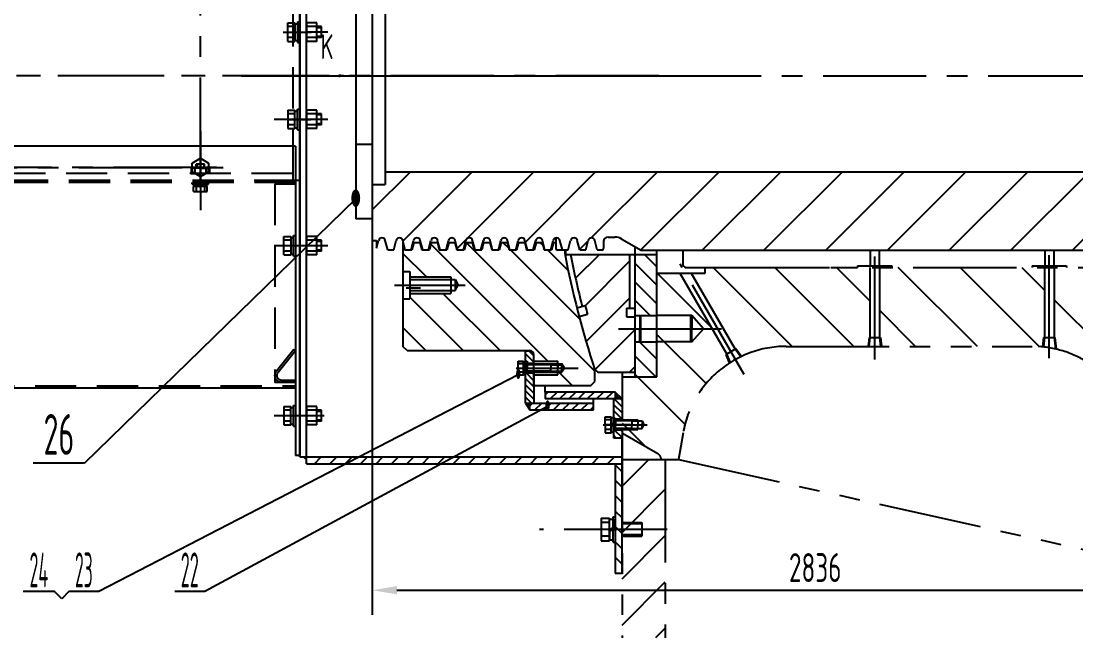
# Model space of a CAD drawing. Header units: millimetres. Extents: x 157 to 5197, y -35 to 3664.
# Drawn here: x 1476 to 3011, y 1627 to 2526 of the extents above; entities that cross this region are included whole.
import ezdxf
from ezdxf.enums import TextEntityAlignment as Align

# ---------------------------------------------------------------- set-up
doc = ezdxf.new("R2010")
doc.units = ezdxf.units.MM
doc.header["$LTSCALE"] = 120
for name, pattern in [('F', [0.75, 0.5, -0.25]), ('G', [2, 1.25, -0.25, 0.25, -0.25]), ('K', [2.5, 1.25, -0.25, 0.25, -0.25, 0.25, -0.25])]:
    doc.linetypes.add(name, pattern=pattern)
for name, color, linetype in [('01', 7, 'Continuous'), ('02', 1, 'Continuous'), ('04', 2, 'F'), ('05', 4, 'G'), ('07', 6, 'K'), ('08', 1, 'Continuous'), ('11', 3, 'Continuous')]:
    doc.layers.add(name, color=color, linetype=linetype)
doc.styles.get("Standard").update_dxf_attribs({"font": 'isocp', "width": 0.707, "bigfont": 'intecad.shx'})
doc.dimstyles.new('INTE', dxfattribs={"dimscale": 12, "dimtxt": 3.5, "dimasz": 3, "dimexe": 3, "dimexo": 0, "dimgap": 1, "dimtad": 1, "dimdec": 3, "dimdsep": 46, "dimtxsty": 'Standard', "dimcen": 0, "dimclrd": 1, "dimclre": 1, "dimclrt": 3, "dimadec": 0, "dimazin": 0, "dimtfac": 1, "dimtdec": 3, "dimtmove": 0, "dimatfit": 0, "dimfxl": 0, "dimarcsym": 0})

# ---------------------------------------------------------------- blocks, each defined once
blk = doc.blocks.new('*D8')
at = {"layer": '08', "color": 1, "lineweight": -2}
for p, q in [((1986.7, 2206.7), (1986.7, 1661.7)), ((4822.7, 2197.8), (4822.7, 1661.7)), ((2022.7, 1697.7), (4786.7, 1697.7))]:
    blk.add_line(p, q, dxfattribs=at)
at = {"layer": '08', "color": 1}
for points in [[(2022.7, 1703.7), (2022.7, 1691.7), (1986.7, 1697.7)], [(4786.7, 1703.7), (4786.7, 1691.7), (4822.7, 1697.7)]]:
    blk.add_solid(points, dxfattribs=at)
at = {"layer": 'Defpoints', "color": 0}
for p in [(1986.7, 2206.7), (4822.7, 2197.8), (4822.7, 1697.7)]:
    blk.add_point(p, dxfattribs=at)
at = {"layer": '08', "color": 3, "insert": (2631.3, 1730.7), "char_height": 42, "attachment_point": 5}
blk.add_mtext('2836', dxfattribs=at)
blk = doc.blocks.new('*U3', base_point=(-842.8, 1004.6))
at = {"layer": '01', "color": 7, "linetype": 'Continuous', "ltscale": 2}
for p, q in [((-842.8, 1004.6), (-836.4, 1004.6)), ((-836.4, 993.4), (-833.5, 1004.9)), ((-820.2, 991.1), (-823.8, 1004.9)), ((-811.6, 991.1), (-808.1, 1004.9)), ((-794.8, 991.1), (-798.4, 1004.9)), ((-786.2, 991.1), (-782.7, 1004.9)), ((-769.4, 991.1), (-773, 1004.9)), ((-760.8, 991.1), (-757.3, 1004.9)), ((-744, 991.1), (-747.6, 1004.9)), ((-735.4, 991.1), (-731.9, 1004.9)), ((-718.6, 991.1), (-722.2, 1004.9)), ((-710, 991.1), (-706.5, 1004.9)), ((-693.2, 991.1), (-696.8, 1004.9)), ((-684.6, 991.1), (-681.1, 1004.9)), ((-667.8, 991.1), (-671.4, 1004.9)), ((-659.2, 991.1), (-655.7, 1004.9)), ((-642.4, 991.1), (-646, 1004.9)), ((-633.8, 991.1), (-630.3, 1004.9)), ((-617, 991.1), (-620.6, 1004.9)), ((-608.4, 991.1), (-604.9, 1004.9)), ((-591.6, 991.1), (-595.2, 1004.9)), ((-583, 991.1), (-579.5, 1004.9)), ((-566.2, 991.1), (-569.8, 1004.9)), ((-557.6, 991.1), (-554.1, 1004.9)), ((-540.8, 991.1), (-544.4, 1004.9)), ((-532.2, 991.1), (-528.7, 1004.9)), ((-515.4, 991.1), (-519, 1004.9)), ((-499.7, 1009.6), (-489.6, 1009.6)), ((-479.6, 1006.9), (-451.3, 990.6)), ((-820.2, 991.1), (-811.6, 991.1)), ((-794.8, 991.1), (-786.2, 991.1)), ((-769.4, 991.1), (-760.8, 991.1)), ((-744, 991.1), (-735.4, 991.1)), ((-718.6, 991.1), (-710, 991.1)), ((-693.2, 991.1), (-684.6, 991.1)), ((-667.8, 991.1), (-659.2, 991.1)), ((-642.4, 991.1), (-633.8, 991.1)), ((-617, 991.1), (-608.4, 991.1)), ((-591.6, 991.1), (-583, 991.1)), ((-566.2, 991.1), (-557.6, 991.1)), ((-540.8, 991.1), (-532.2, 991.1)), ((-515.4, 991.1), (-506.8, 991.1)), ((-506.8, 991.1), (-506.2, 993.4))]:
    blk.add_line(p, q, dxfattribs=at)
at = {"layer": '01', "color": 7, "linetype": 'Continuous'}
for p, q in [((-836.4, 1004.6), (-836.4, 993.4)), ((-506.2, 1003.1), (-506.2, 993.4))]:
    blk.add_line(p, q, dxfattribs=at)
at = {"layer": '01', "color": 7, "linetype": 'Continuous', "ltscale": 2}
for centre, radius, start, end in [((-828.6, 1003.6), 5, 14.5, 165.5), ((-803.2, 1003.6), 5, 14.5, 165.5), ((-777.8, 1003.6), 5, 14.5, 165.5), ((-752.4, 1003.6), 5, 14.5, 165.5), ((-727, 1003.6), 5, 14.5, 165.5), ((-701.6, 1003.6), 5, 14.5, 165.5), ((-676.2, 1003.6), 5, 14.5, 165.5), ((-650.8, 1003.6), 5, 14.5, 165.5), ((-625.4, 1003.6), 5, 14.5, 165.5), ((-600, 1003.6), 5, 14.5, 165.5), ((-574.6, 1003.6), 5, 14.5, 165.5), ((-549.2, 1003.6), 5, 14.5, 165.5), ((-523.8, 1003.6), 5, 14.5, 165.5), ((-499.7, 1003.1), 6.5, 90, 180), ((-489.6, 989.6), 20, 60, 90)]:
    blk.add_arc(centre, radius, start, end, dxfattribs=at)
blk = doc.blocks.new('*U6', base_point=(2632.3, 3477.1))
at = {"layer": '11', "color": 3, "linetype": 'Continuous'}
for p, q in [((2409.9, 3474.7), (2412.1, 3466.1)), ((2425.8, 3477.1), (2423, 3466.1)), ((2425.8, 3477.1), (2434.7, 3477.1)), ((2434.7, 3477.1), (2437.5, 3466.1)), ((2451.2, 3477.1), (2448.4, 3466.1)), ((2451.2, 3477.1), (2460.1, 3477.1)), ((2460.1, 3477.1), (2462.9, 3466.1)), ((2476.6, 3477.1), (2473.8, 3466.1)), ((2476.6, 3477.1), (2485.5, 3477.1)), ((2485.5, 3477.1), (2488.3, 3466.1)), ((2502, 3477.1), (2499.2, 3466.1)), ((2502, 3477.1), (2510.9, 3477.1)), ((2510.9, 3477.1), (2513.7, 3466.1)), ((2527.4, 3477.1), (2524.6, 3466.1)), ((2527.4, 3477.1), (2536.3, 3477.1)), ((2536.3, 3477.1), (2539.1, 3466.1)), ((2552.8, 3477.1), (2550, 3466.1)), ((2552.8, 3477.1), (2561.7, 3477.1)), ((2561.7, 3477.1), (2564.5, 3466.1)), ((2578.2, 3477.1), (2575.4, 3466.1)), ((2578.2, 3477.1), (2587.1, 3477.1)), ((2587.1, 3477.1), (2589.9, 3466.1)), ((2603.6, 3477.1), (2600.8, 3466.1)), ((2603.6, 3477.1), (2612.5, 3477.1)), ((2612.5, 3477.1), (2615.3, 3466.1)), ((2629, 3477.1), (2626.2, 3466.1)), ((2629, 3477.1), (2632.3, 3477.1)), ((2412.1, 3466.1), (2423, 3466.1)), ((2412.1, 3466.1), (2420.9, 3466.1)), ((2437.5, 3466.1), (2448.4, 3466.1)), ((2462.9, 3466.1), (2473.8, 3466.1)), ((2488.3, 3466.1), (2499.2, 3466.1)), ((2513.7, 3466.1), (2524.6, 3466.1)), ((2539.1, 3466.1), (2550, 3466.1)), ((2564.5, 3466.1), (2575.4, 3466.1)), ((2589.9, 3466.1), (2600.8, 3466.1)), ((2615.3, 3466.1), (2626.2, 3466.1))]:
    blk.add_line(p, q, dxfattribs=at)
blk = doc.blocks.new('*U250')
at = {"layer": '01'}
for p, q in [((-10.7, 3.6), (-10.7, 0)), ((0, 3.6), (-10.7, 3.6)), ((-10.7, 0), (0, 0)), ((0, 0), (-2.1, 3.6)), ((0, 3.6), (2.1, 0)), ((0, 3.6), (10.7, 3.6)), ((10.7, 0), (0, 0)), ((10.7, 3.6), (10.7, 0))]:
    blk.add_line(p, q, dxfattribs=at)
at = {"layer": '05'}
blk.add_line((0, 5.7), (0, -2.1), dxfattribs=at)
blk = doc.blocks.new('*U251')
at = {"layer": '01'}
for p, q in [((-9.2, 3.1), (-9.2, 0)), ((0, 3.1), (-9.2, 3.1)), ((-9.2, 0), (0, 0)), ((0, 0), (-1.8, 3.1)), ((0, 3.1), (1.8, 0)), ((0, 3.1), (9.2, 3.1)), ((9.2, 0), (0, 0)), ((9.2, 3.1), (9.2, 0))]:
    blk.add_line(p, q, dxfattribs=at)
at = {"layer": '05'}
blk.add_line((0, 5.2), (0, -2.1), dxfattribs=at)
blk = doc.blocks.new('ertert')
at = {"layer": '01'}
for p, q in [((21107.7, 5611.3), (21412.7, 5611.3)), ((21107.7, 5601.3), (21107.7, 5611.3)), ((21412.7, 5611.3), (21412.7, 5601.3)), ((21107.7, 5601.3), (21412.7, 5601.3)), ((21107.7, 4586.3), (21107.7, 4592.3)), ((21412.7, 4592.3), (21412.7, 4586.3)), ((21412.7, 4586.3), (21107.7, 4586.3))]:
    blk.add_line(p, q, dxfattribs=at)
at = {"layer": '01', "color": 7, "linetype": 'Continuous'}
for p, q in [((21120.2, 5478.8), (21113.3, 5466.8)), ((21113.3, 5466.8), (21120.2, 5454.8)), ((21126.7, 5478.8), (21120.2, 5478.8)), ((21126.7, 5478.8), (21133.1, 5478.8)), ((21133.1, 5478.8), (21140, 5466.8)), ((21140, 5466.8), (21133.1, 5454.8)), ((21387.2, 5478.8), (21380.3, 5466.8)), ((21380.3, 5466.8), (21387.2, 5454.8)), ((21393.7, 5478.8), (21387.2, 5478.8)), ((21393.7, 5478.8), (21400.1, 5478.8)), ((21400.1, 5478.8), (21407, 5466.8)), ((21407, 5466.8), (21400.1, 5454.8)), ((21120.2, 5454.8), (21126.7, 5454.8)), ((21133.1, 5454.8), (21126.7, 5454.8)), ((21387.2, 5454.8), (21393.7, 5454.8)), ((21400.1, 5454.8), (21393.7, 5454.8)), ((21120.2, 5110.8), (21113.3, 5098.8)), ((21113.3, 5098.8), (21120.2, 5086.8)), ((21126.7, 5110.8), (21120.2, 5110.8)), ((21126.7, 5110.8), (21133.1, 5110.8)), ((21133.1, 5110.8), (21140, 5098.8)), ((21140, 5098.8), (21133.1, 5086.8)), ((21387.2, 5110.8), (21380.3, 5098.8)), ((21380.3, 5098.8), (21387.2, 5086.8)), ((21393.7, 5110.8), (21387.2, 5110.8)), ((21393.7, 5110.8), (21400.1, 5110.8)), ((21400.1, 5110.8), (21407, 5098.8)), ((21407, 5098.8), (21400.1, 5086.8)), ((21120.2, 5086.8), (21126.7, 5086.8)), ((21133.1, 5086.8), (21126.7, 5086.8)), ((21387.2, 5086.8), (21393.7, 5086.8)), ((21400.1, 5086.8), (21393.7, 5086.8)), ((21120.2, 4742.8), (21113.3, 4730.8)), ((21126.7, 4742.8), (21120.2, 4742.8)), ((21126.7, 4742.8), (21133.1, 4742.8)), ((21133.1, 4742.8), (21140, 4730.8)), ((21387.2, 4742.8), (21380.3, 4730.8)), ((21393.7, 4742.8), (21387.2, 4742.8)), ((21393.7, 4742.8), (21400.1, 4742.8)), ((21400.1, 4742.8), (21407, 4730.8)), ((21113.3, 4730.8), (21120.2, 4718.8)), ((21140, 4730.8), (21133.1, 4718.8)), ((21380.3, 4730.8), (21387.2, 4718.8)), ((21407, 4730.8), (21400.1, 4718.8)), ((21120.2, 4718.8), (21126.7, 4718.8)), ((21133.1, 4718.8), (21126.7, 4718.8)), ((21387.2, 4718.8), (21393.7, 4718.8)), ((21400.1, 4718.8), (21393.7, 4718.8))]:
    blk.add_line(p, q, dxfattribs=at)
at = {"layer": '04', "color": 2, "linetype": 'F'}
for p, q in [((21107.7, 4592.3), (21107.7, 5601.3)), ((21117.7, 4596.3), (21117.7, 5601.3)), ((21154.2, 5551.3), (21154.2, 5601.3)), ((21160.2, 5551.3), (21160.2, 5601.3)), ((21257.2, 5551.3), (21257.2, 5601.3)), ((21263.2, 5551.3), (21263.2, 5601.3)), ((21360.2, 5551.3), (21360.2, 5601.3)), ((21366.2, 5551.3), (21366.2, 5601.3)), ((21402.7, 5601.3), (21402.7, 4596.3)), ((21412.7, 5601.3), (21412.7, 4592.3)), ((21154.2, 5551.3), (21160.2, 5551.3)), ((21263.2, 5551.3), (21257.2, 5551.3)), ((21366.2, 5551.3), (21360.2, 5551.3)), ((21125.7, 5480.1), (21117.7, 5480.1)), ((21117.7, 5480.1), (21117.7, 5466.8)), ((21125.7, 5466.8), (21125.7, 5480.1)), ((21394.7, 5466.8), (21394.7, 5480.1)), ((21394.7, 5480.1), (21402.7, 5480.1)), ((21402.7, 5480.1), (21402.7, 5466.8)), ((21122.2, 5466.8), (21112.1, 5466.8)), ((21125.7, 5474.8), (21117.7, 5474.8)), ((21117.7, 5453.4), (21117.7, 5466.8)), ((21125.7, 5466.8), (21125.7, 5453.4)), ((21393.6, 5466.8), (21403.7, 5466.8)), ((21394.7, 5474.8), (21402.7, 5474.8)), ((21394.7, 5466.8), (21394.7, 5453.4)), ((21402.7, 5453.4), (21402.7, 5466.8)), ((21125.7, 5458.8), (21117.7, 5458.8)), ((21125.7, 5453.4), (21117.7, 5453.4)), ((21394.7, 5458.8), (21402.7, 5458.8)), ((21394.7, 5453.4), (21402.7, 5453.4)), ((21125.7, 5112.1), (21117.7, 5112.1)), ((21117.7, 5112.1), (21117.7, 5098.8)), ((21125.7, 5098.8), (21125.7, 5112.1)), ((21394.7, 5098.8), (21394.7, 5112.1)), ((21394.7, 5112.1), (21402.7, 5112.1)), ((21402.7, 5112.1), (21402.7, 5098.8)), ((21122.2, 5098.8), (21112.1, 5098.8)), ((21125.7, 5106.8), (21117.7, 5106.8)), ((21117.7, 5085.4), (21117.7, 5098.8)), ((21125.7, 5098.8), (21125.7, 5085.4)), ((21393.6, 5098.8), (21403.7, 5098.8)), ((21394.7, 5106.8), (21402.7, 5106.8)), ((21394.7, 5098.8), (21394.7, 5085.4)), ((21402.7, 5085.4), (21402.7, 5098.8)), ((21125.7, 5090.8), (21117.7, 5090.8)), ((21125.7, 5085.4), (21117.7, 5085.4)), ((21394.7, 5090.8), (21402.7, 5090.8)), ((21394.7, 5085.4), (21402.7, 5085.4)), ((21125.7, 4744.1), (21117.7, 4744.1)), ((21117.7, 4744.1), (21117.7, 4730.8)), ((21125.7, 4730.8), (21125.7, 4744.1)), ((21394.7, 4730.8), (21394.7, 4744.1)), ((21394.7, 4744.1), (21402.7, 4744.1)), ((21402.7, 4744.1), (21402.7, 4730.8)), ((21126.7, 4730.8), (21116.6, 4730.8)), ((21125.7, 4738.8), (21117.7, 4738.8)), ((21117.7, 4717.4), (21117.7, 4730.8)), ((21125.7, 4730.8), (21125.7, 4717.4)), ((21393.6, 4730.8), (21403.7, 4730.8)), ((21394.7, 4738.8), (21402.7, 4738.8)), ((21394.7, 4730.8), (21394.7, 4717.4)), ((21402.7, 4717.4), (21402.7, 4730.8)), ((21125.7, 4722.8), (21117.7, 4722.8)), ((21125.7, 4717.4), (21117.7, 4717.4)), ((21394.7, 4722.8), (21402.7, 4722.8)), ((21394.7, 4717.4), (21402.7, 4717.4)), ((21157.7, 4596.3), (21107.7, 4596.3)), ((21362.7, 4596.3), (21157.7, 4596.3)), ((21412.7, 4596.3), (21362.7, 4596.3))]:
    blk.add_line(p, q, dxfattribs=at)
at = {"layer": '05'}
for p, q in [((21260.2, 4548.4), (21260.2, 5639)), ((21126.7, 5479.3), (21126.7, 5454)), ((21393.7, 5479.3), (21393.7, 5454)), ((21112.8, 5466.8), (21140.6, 5466.8)), ((21379.7, 5466.8), (21407.5, 5466.8)), ((21126.7, 5111.3), (21126.7, 5086)), ((21393.7, 5111.3), (21393.7, 5086)), ((21112.7, 5098.8), (21140.5, 5098.8)), ((21379.7, 5098.8), (21407.5, 5098.8)), ((21126.7, 4743.3), (21126.7, 4718)), ((21393.7, 4743.3), (21393.7, 4718)), ((21112.7, 4730.8), (21140.5, 4730.8)), ((21379.7, 4730.8), (21407.5, 4730.8)), ((21196.7, 4604.7), (21196.7, 4569.9)), ((21323.7, 4610.1), (21323.7, 4569.6))]:
    blk.add_line(p, q, dxfattribs=at)
at = {"layer": '05', "color": 142, "linetype": 'G'}
for p, q in [((21126.7, 4707.3), (21126.7, 5498.6)), ((21393.7, 5498.6), (21393.7, 4707.3)), ((21107.7, 5466.8), (21412.7, 5466.8)), ((21107.7, 5098.8), (21412.7, 5098.8)), ((21107.7, 4730.8), (21412.7, 4730.8))]:
    blk.add_line(p, q, dxfattribs=at)
blk = doc.blocks.new('*U265')
at = {"layer": '01'}
for p, q in [((-15.1, 5), (-15.1, 0)), ((0, 5), (-15.1, 5)), ((-15.1, 0), (0, 0)), ((0, 0), (-2.9, 5)), ((0, 5), (2.9, 0)), ((0, 5), (15.1, 5)), ((15.1, 0), (0, 0)), ((15.1, 5), (15.1, 0))]:
    blk.add_line(p, q, dxfattribs=at)
at = {"layer": '05'}
blk.add_line((0, 7.1), (0, -2.1), dxfattribs=at)
blk = doc.blocks.new('were')
at = {"layer": '01'}
for p, q in [((13360.6, 3705.4), (13761.1, 3705.4)), ((13360.6, 3699.4), (13360.6, 3705.4)), ((13360.6, 3699.4), (13761.1, 3699.4)), ((13761.1, 3699.4), (13761.1, 3705.4))]:
    blk.add_line(p, q, dxfattribs=at)
at = {"layer": '04', "color": 2, "linetype": 'F'}
for p, q in [((13365.6, 3735.4), (13654.6, 3735.4)), ((13365.6, 3735.4), (13365.6, 3705.4)), ((13606.5, 3707.8), (13638.4, 3733.2)), ((13608.4, 3705.4), (13640.2, 3730.9)), ((13654.6, 3705.4), (13654.6, 3735.4)), ((13651.6, 3705.4), (13651.6, 3725.4)), ((13651.6, 3705.4), (13651.6, 3725.4))]:
    blk.add_line(p, q, dxfattribs=at)
at = {"layer": '04'}
blk.add_line((13608.4, 3705.4), (13606.5, 3707.8), dxfattribs=at)
at = {"layer": '04', "color": 2, "linetype": 'F'}
for radius in [10, 7]:
    blk.add_arc((13644.6, 3725.4), radius, 0, 128.6598, dxfattribs=at)
blk = doc.blocks.new('kmn')
at = {"layer": '01'}
blk.add_hatch(color=256, dxfattribs=at).paths.add_polyline_path([(-5859.3239, 5775.65), (-5865.3239, 5769.65), (-5859.3239, 5769.65)])
at = {"layer": '02', "linetype": 'Continuous'}
h = blk.add_hatch(dxfattribs=at)
h.set_pattern_fill('LINE', color=1, scale=5, angle=-45, style=0)
h.set_pattern_definition([(315, (-7553.948, 2840.967), (11.22532, 11.22532), [])])
h.paths.add_polyline_path([(-4739.3239, 5769.65), (-4749.3239, 5769.65), (-4749.3239, 5310.65), (-4739.3239, 5310.65), (-4739.3239, 5499.65)])
h.paths.add_polyline_path([(-5859.3239, 5769.65), (-5869.3239, 5769.65), (-5869.3239, 5310.65), (-5859.3239, 5310.65)])
h = blk.add_hatch(dxfattribs=at)
h.set_pattern_fill('LINE', color=1, scale=5, angle=45, style=0)
h.set_pattern_definition([(45, (-7553.948, 2840.967), (-11.22532, 11.22532), [])])
h.paths.add_polyline_path([(-5964.7239, 5320.65), (-5964.7239, 5310.65), (-5869.3239, 5310.65), (-5869.3239, 5320.65), (-5907.3239, 5320.65)])
h.paths.add_polyline_path([(-6028.3239, 5320.65), (-6028.3239, 5310.65), (-5964.7239, 5310.65), (-5964.7239, 5320.65)])
at = {"layer": '01'}
for p, q in [((-5758.8239, 6791.65), (-5758.8239, 5785.65)), ((-5406.8239, 5785.65), (-5406.8239, 6791.65)), ((-5785.9489, 5802.75), (-5812.6989, 5802.75)), ((-5812.6989, 5802.75), (-5812.6989, 5792.75)), ((-5807.3239, 5792.75), (-5807.3239, 5802.75)), ((-5791.3239, 5792.75), (-5791.3239, 5802.75)), ((-5785.9489, 5802.75), (-5785.9489, 5792.75)), ((-5565.1989, 5802.75), (-5538.4489, 5802.75)), ((-5565.1989, 5802.75), (-5565.1989, 5792.75)), ((-5559.8239, 5792.75), (-5559.8239, 5802.75)), ((-5543.8239, 5792.75), (-5543.8239, 5802.75)), ((-5538.4489, 5802.75), (-5538.4489, 5792.75)), ((-5814.3239, 5788.65), (-5784.3239, 5788.65)), ((-5814.3239, 5788.65), (-5814.3239, 5785.65)), ((-5812.6989, 5792.75), (-5785.9489, 5792.75)), ((-5811.5239, 5792.75), (-5811.5239, 5788.65)), ((-5787.1239, 5792.75), (-5787.1239, 5788.65)), ((-5784.3239, 5788.65), (-5784.3239, 5785.65)), ((-5566.8239, 5788.65), (-5536.8239, 5788.65)), ((-5566.8239, 5788.65), (-5566.8239, 5785.65)), ((-5538.4489, 5792.75), (-5565.1989, 5792.75)), ((-5564.0239, 5792.75), (-5564.0239, 5788.65)), ((-5539.6239, 5792.75), (-5539.6239, 5788.65)), ((-5536.8239, 5788.65), (-5536.8239, 5785.65)), ((-5354.4489, 5796.75), (-5381.1989, 5796.75)), ((-5381.1989, 5796.75), (-5381.1989, 5786.75)), ((-5381.1989, 5786.75), (-5354.4489, 5786.75)), ((-5380.0239, 5786.75), (-5380.0239, 5782.65)), ((-5375.8239, 5786.75), (-5375.8239, 5796.75)), ((-5359.8239, 5786.75), (-5359.8239, 5796.75)), ((-5355.6239, 5786.75), (-5355.6239, 5782.65)), ((-5354.4489, 5796.75), (-5354.4489, 5786.75)), ((-5254.1989, 5796.75), (-5254.1989, 5786.75)), ((-5254.1989, 5796.75), (-5227.4489, 5796.75)), ((-5227.4489, 5786.75), (-5254.1989, 5786.75)), ((-5253.0239, 5786.75), (-5253.0239, 5782.65)), ((-5248.8239, 5786.75), (-5248.8239, 5796.75)), ((-5232.8239, 5786.75), (-5232.8239, 5796.75)), ((-5228.6239, 5786.75), (-5228.6239, 5782.65)), ((-5227.4489, 5796.75), (-5227.4489, 5786.75)), ((-5859.3239, 5779.65), (-5859.3239, 5769.65)), ((-5784.3239, 5785.65), (-5814.3239, 5785.65)), ((-5406.8239, 5785.65), (-5758.8239, 5785.65)), ((-5382.8239, 5782.65), (-5352.8239, 5782.65)), ((-5382.8239, 5782.65), (-5382.8239, 5779.65)), ((-5352.8239, 5782.65), (-5352.8239, 5779.65)), ((-5255.8239, 5782.65), (-5255.8239, 5779.65)), ((-5225.8239, 5782.65), (-5255.8239, 5782.65)), ((-5225.8239, 5782.65), (-5225.8239, 5779.65)), ((-5948.2489, 5341.15), (-5981.1989, 5341.15)), ((-5981.1989, 5341.15), (-5981.1989, 5328.65)), ((-5974.7239, 5328.65), (-5974.7239, 5341.15)), ((-5954.7239, 5328.65), (-5954.7239, 5341.15)), ((-5948.2489, 5341.15), (-5948.2489, 5328.65)), ((-5981.1989, 5328.65), (-5948.2489, 5328.65)), ((-5983.2239, 5323.65), (-5946.2239, 5323.65)), ((-5983.2239, 5323.65), (-5983.2239, 5320.65)), ((-5974.7239, 5310.65), (-5974.7239, 5281.65)), ((-5954.7239, 5310.65), (-5954.7239, 5281.65)), ((-5946.2239, 5323.65), (-5946.2239, 5320.65)), ((-5954.7239, 5281.65), (-5974.7239, 5281.65))]:
    blk.add_line(p, q, dxfattribs=at)
at = {"layer": '01', "color": 7, "linetype": 'Continuous'}
for p, q in [((-5859.3239, 5779.65), (-4749.3239, 5779.65)), ((-5869.3239, 5769.65), (-4739.3239, 5769.65)), ((-5869.3239, 5769.65), (-5869.3239, 5310.65)), ((-5859.3239, 5769.65), (-5859.3239, 5310.65)), ((-5785.9489, 5769.65), (-5812.6989, 5769.65)), ((-5812.6989, 5754.85), (-5812.6989, 5769.65)), ((-5807.3239, 5747.75), (-5807.3239, 5769.65)), ((-5799.3239, 5753.7983), (-5799.3239, 5770.7017)), ((-5791.3239, 5747.75), (-5791.3239, 5769.65)), ((-5785.9489, 5754.85), (-5785.9489, 5769.65)), ((-5538.4489, 5769.65), (-5565.1989, 5769.65)), ((-5565.1989, 5754.85), (-5565.1989, 5769.65)), ((-5559.8239, 5747.75), (-5559.8239, 5769.65)), ((-5551.8239, 5753.7983), (-5551.8239, 5770.7017)), ((-5543.8239, 5747.75), (-5543.8239, 5769.65)), ((-5538.4489, 5754.85), (-5538.4489, 5769.65)), ((-5354.4489, 5769.65), (-5381.1989, 5769.65)), ((-5381.1989, 5754.85), (-5381.1989, 5769.65)), ((-5375.8239, 5747.75), (-5375.8239, 5769.65)), ((-5367.8239, 5753.7983), (-5367.8239, 5770.7017)), ((-5359.8239, 5747.75), (-5359.8239, 5769.65)), ((-5354.4489, 5754.85), (-5354.4489, 5769.65)), ((-5227.4489, 5769.65), (-5254.1989, 5769.65)), ((-5254.1989, 5754.85), (-5254.1989, 5769.65)), ((-5248.8239, 5747.75), (-5248.8239, 5769.65)), ((-5240.8239, 5738.4708), (-5240.8239, 5770.7017)), ((-5232.8239, 5747.75), (-5232.8239, 5769.65)), ((-5227.4489, 5754.85), (-5227.4489, 5769.65)), ((-5812.6989, 5754.85), (-5785.9489, 5754.85)), ((-5807.3239, 5747.75), (-5791.3239, 5747.75)), ((-5565.1989, 5754.85), (-5538.4489, 5754.85)), ((-5559.8239, 5747.75), (-5543.8239, 5747.75)), ((-5381.1989, 5754.85), (-5354.4489, 5754.85)), ((-5375.8239, 5747.75), (-5359.8239, 5747.75)), ((-5254.1989, 5754.85), (-5227.4489, 5754.85)), ((-5248.8239, 5747.75), (-5232.8239, 5747.75)), ((-6028.3239, 5320.65), (-6028.3239, 5310.65)), ((-5869.3239, 5320.65), (-6028.3239, 5320.65)), ((-6028.3239, 5310.65), (-5859.3239, 5310.65)), ((-5869.3239, 5320.65), (-5907.3239, 5320.65))]:
    blk.add_line(p, q, dxfattribs=at)
at = {"layer": '02', "color": 1, "linetype": 'Continuous'}
for p, q in [((-5805.7239, 5747.75), (-5805.7239, 5754.85)), ((-5792.9239, 5747.75), (-5792.9239, 5754.85)), ((-5558.2239, 5747.75), (-5558.2239, 5754.85)), ((-5545.4239, 5747.75), (-5545.4239, 5754.85)), ((-5374.2239, 5747.75), (-5374.2239, 5754.85)), ((-5361.4239, 5747.75), (-5361.4239, 5754.85)), ((-5247.2239, 5747.75), (-5247.2239, 5754.85)), ((-5234.4239, 5747.75), (-5234.4239, 5754.85))]:
    blk.add_line(p, q, dxfattribs=at)
at = {"layer": '02'}
for p, q in [((-5972.7239, 5281.65), (-5972.7239, 5310.65)), ((-5956.7239, 5281.65), (-5956.7239, 5310.65))]:
    blk.add_line(p, q, dxfattribs=at)
at = {"layer": '04', "color": 2, "linetype": 'F'}
for p, q in [((-5755.8239, 6794.65), (-5755.8239, 5785.65)), ((-5459.8239, 5785.65), (-5459.8239, 6794.65)), ((-5456.8239, 5785.65), (-5456.8239, 6794.65)), ((-5472.9239, 5934.165), (-5472.9239, 5914.135)), ((-5472.9239, 5934.165), (-5465.4239, 5934.165)), ((-5465.4239, 5930.15), (-5472.9239, 5930.15)), ((-5465.4239, 5914.135), (-5465.4239, 5934.165)), ((-5465.4239, 5933.35), (-5462.3239, 5933.35)), ((-5462.3239, 5936.15), (-5459.8239, 5936.15)), ((-5462.3239, 5936.15), (-5462.3239, 5912.15)), ((-5438.8239, 5930.15), (-5433.2239, 5930.15)), ((-5433.2239, 5928.95), (-5438.8239, 5928.95)), ((-5433.2239, 5918.15), (-5433.2239, 5930.15)), ((-5465.4239, 5918.15), (-5472.9239, 5918.15)), ((-5472.9239, 5914.135), (-5465.4239, 5914.135)), ((-5467.5206, 5924.15), (-5458.0123, 5924.15)), ((-5465.4239, 5914.95), (-5462.3239, 5914.95)), ((-5462.3239, 5912.15), (-5459.8239, 5912.15)), ((-5433.2239, 5919.35), (-5438.8239, 5919.35)), ((-5438.8239, 5918.15), (-5433.2239, 5918.15))]:
    blk.add_line(p, q, dxfattribs=at)
at = {"layer": '05'}
for p, q in [((-5437.8239, 6820.815), (-5437.8239, 5880.306)), ((-5385.0612, 5924.15), (-5499.9979, 5924.15)), ((-5304.3239, 5864.0997), (-5304.3239, 5244.759)), ((-5799.3239, 5744.2011), (-5799.3239, 5816.5599)), ((-5551.8239, 5738.7712), (-5551.8239, 5816.5599)), ((-5367.8239, 5738.7712), (-5367.8239, 5816.5599)), ((-5240.8239, 5788.8467), (-5240.8239, 5777.8384)), ((-5964.7239, 5244.759), (-5964.7239, 5430.6403))]:
    blk.add_line(p, q, dxfattribs=at)
at = {"layer": '01'}
blk.add_blockref('ertert', (-26564.4824, 1193.3785), dxfattribs=at)
at = {"layer": '04'}
blk.add_blockref('*U265', (-5964.7239, 5323.65), dxfattribs=at)
at = {"layer": '05', "xscale": -1}
blk.add_blockref('were', (7903.7915, 2080.2214), dxfattribs=at)

msp = doc.modelspace()

# ---------------------------------------------------------------- hatches: boundary and pattern name
at = {"layer": '01'}
for points in [[(2340.1525, 1976.2029), (2340.1525, 1986.2029), (2350.1525, 1976.2029)], [(2215.8025, 1960.2029), (2215.8025, 1970.2029), (2209.8025, 1970.2029)]]:
    msp.add_hatch(color=256, dxfattribs=at).paths.add_polyline_path(points)
at = {"layer": '02', "linetype": 'Continuous'}
h = msp.add_hatch(dxfattribs=at)
h.set_pattern_fill('LINE', color=1, scale=2, angle=45, style=0)
h.set_pattern_definition([(315, (1621.4346, 1130.4016), (-4.490128, -4.490128), [])])
h.paths.add_polyline_path([(2209.8025, 2013.2029), (2221.8025, 2013.2029), (2221.8025, 1970.2029), (2209.8025, 1970.2029)])
h.paths.add_polyline_path([(2209.8025, 2046.2029), (2215.8025, 2046.2029), (2221.8025, 2040.2029), (2221.8025, 2029.2029), (2209.8025, 2029.2029)])
h.paths.add_polyline_path([(2216.1187, 1983.1509), (2216.1187, 1992.6328), (2228.4264, 1992.6328), (2228.4264, 1983.1509)], flags=9)
h = msp.add_hatch(dxfattribs=at)
h.set_pattern_fill('LINE', color=1, scale=3, angle=-45, style=0)
h.set_pattern_definition([(225, (4063.613, 4615.7285), (-6.735192, 6.735192), [])])
h.paths.add_polyline_path([(2340.1525, 1976.2029), (2340.1525, 1986.2029), (2238.1525, 1986.2029), (2238.1525, 1976.2029)])
h = msp.add_hatch(dxfattribs=at)
h.set_pattern_fill('LINE', color=1, scale=3, angle=-45, style=0)
h.set_pattern_definition([(45, (496.342, -669.323), (6.735192, -6.735192), [])])
h.paths.add_polyline_path([(2215.8025, 1970.2029), (2215.8025, 1960.2029), (2308.8025, 1960.2029), (2308.8025, 1970.2029)])
h = msp.add_hatch(dxfattribs=at)
h.set_pattern_fill('LINE', color=1, scale=2, angle=45, style=0)
h.set_pattern_definition([(135, (4063.613, 4615.7285), (4.490128, 4.490128), [])])
h.paths.add_polyline_path([(2338.1525, 1946.7029), (2350.1525, 1946.7029), (2350.1525, 1976.2029), (2338.1525, 1976.2029)])
h.paths.add_polyline_path([(2350.1525, 1919.2029), (2350.1525, 1930.7029), (2338.1525, 1930.7029), (2338.1525, 1919.2029)])
at = {"layer": '07', "linetype": 'K'}
h = msp.add_hatch(dxfattribs=at)
h.set_pattern_fill('ANSI31', color=6, scale=20, angle=90, style=0)
h.set_pattern_definition([(135, (-7.275, -999.89), (-44.9013, -44.9013), [])])
h.paths.add_polyline_path([(2501.5006, 2040.8285), (2502.5903, 2041.4577), (2434.4657, 2159.4529), (2400.9525, 2159.4529), (2400.9525, 2008.5529), (2350.1525, 2008.5529), (2350.1525, 1926.6353), (2402.1525, 1896.6131, -0.267949192), (2407.1525, 1887.9529), (2432.1525, 1887.9529), (2439.0547, 1927.0974, -0.209625771), (2506.7562, 2028.6941)])
h.paths.add_polyline_path([(2710.8525, 2167.7029), (2473.9525, 2167.7029), (2470.9525, 2167.7029), (2470.9525, 2159.4529), (2450.6316, 2159.4529), (2514.7146, 2048.4577), (2515.8044, 2049.0868), (2523.9012, 2038.1773, -0.110632638), (2588.7455, 2052.7029), (2708.0942, 2052.7029), (2709.5942, 2065.7029), (2710.8525, 2065.7029)])
h.paths.add_polyline_path([(2964.8525, 2167.7029), (2724.8525, 2167.7029), (2724.8525, 2065.7029), (2726.1108, 2065.7029), (2727.6108, 2052.7029), (2947.1528, 2052.7029, -0.024480531), (2962.0102, 2051.975), (2963.5942, 2065.7029), (2964.8525, 2065.7029)])
h.paths.add_polyline_path([(3302.1525, 2173.7029), (3251.8525, 2173.7029), (3251.8525, 2170.7029), (3251.8525, 2168.9029, -0.414213562), (3250.6525, 2167.7029), (2978.8525, 2167.7029), (2978.8525, 2065.7029), (2980.1108, 2065.7029), (2982.0801, 2048.6356, -0.206705977), (3078.7886, 1976.7029), (3232.6525, 1710.2029), (3257.6525, 1710.2029, -0.267949192), (3262.6525, 1718.8631), (3302.1525, 1741.6684)])
h = msp.add_hatch(dxfattribs=at)
h.set_pattern_fill('ANSI31', color=6, scale=15, style=0)
h.set_pattern_definition([(45, (1287.93, -21.44), (-33.676, 33.676), [])])
h.paths.add_polyline_path([(2413.1525, 1887.9529), (2350.1525, 1887.9529), (2350.1525, 1628.4529), (2352.9274, 1627.3688), (2355.3717, 1626.868), (2357.5237, 1626.8249), (2359.422, 1627.1141), (2361.1049, 1627.61), (2362.611, 1628.1871), (2363.9786, 1628.7199), (2365.835, 1629.2515), (2368.0306, 1629.0042), (2369.7579, 1628.3741), (2370.7897, 1627.957), (2371.7985, 1627.5768), (2372.7918, 1627.2999), (2373.7775, 1627.1929), (2374.7618, 1627.3011), (2375.7462, 1627.5866), (2376.7306, 1627.9902), (2377.715, 1628.4529), (2379.3556, 1629.2239), (2381.2095, 1629.7616), (2383.0306, 1629.5613), (2384.6056, 1628.9155), (2385.59, 1628.4529), (2386.5743, 1627.9902), (2387.5587, 1627.5866), (2388.5431, 1627.3011), (2389.5275, 1627.1929), (2390.5131, 1627.2999), (2391.5065, 1627.5768), (2392.5152, 1627.957), (2393.547, 1628.3741), (2395.2743, 1629.0042), (2397.4699, 1629.2515), (2399.3264, 1628.7199), (2400.694, 1628.1871), (2402.2, 1627.61), (2403.8829, 1627.1141), (2405.7812, 1626.8249), (2407.9332, 1626.868), (2410.3775, 1627.3688), (2413.1525, 1628.4529)])
at = {"layer": '11'}
h = msp.add_hatch(dxfattribs=at)
h.set_pattern_fill('ANSI31', color=256, scale=20, style=0)
h.set_pattern_definition([(45, (-7.275, -999.89), (-44.9013, 44.9013), [])])
h.paths.add_polyline_path([(3525.7025, 2307.0029), (2005.7025, 2307.0029), (2005.7025, 2288.2029), (1992.7025, 2288.2029), (1986.7025, 2282.2029), (1986.7025, 2206.7029), (1993.0525, 2206.7029), (1993.0525, 2195.5349), (1996.0058, 2206.9548, -0.774282728), (2005.6873, 2206.9548), (2009.2438, 2193.2029), (2017.8494, 2193.2029), (2021.4058, 2206.9548, -0.774282728), (2031.0873, 2206.9548), (2034.6438, 2193.2029), (2043.2494, 2193.2029), (2046.8058, 2206.9548, -0.774282728), (2056.4873, 2206.9548), (2060.0438, 2193.2029), (2068.6494, 2193.2029), (2072.2058, 2206.9548, -0.774282728), (2081.8873, 2206.9548), (2085.4438, 2193.2029), (2094.0494, 2193.2029), (2097.6058, 2206.9548, -0.774282728), (2107.2873, 2206.9548), (2110.8438, 2193.2029), (2119.4494, 2193.2029), (2123.0058, 2206.9548, -0.774282728), (2132.6873, 2206.9548), (2136.2438, 2193.2029), (2144.8494, 2193.2029), (2148.4058, 2206.9548, -0.774282728), (2158.0873, 2206.9548), (2161.6438, 2193.2029), (2170.2494, 2193.2029), (2173.8058, 2206.9548, -0.774282728), (2183.4873, 2206.9548), (2187.0438, 2193.2029), (2195.6494, 2193.2029), (2199.2058, 2206.9548, -0.774282728), (2208.8873, 2206.9548), (2212.4438, 2193.2029), (2221.0494, 2193.2029), (2224.6058, 2206.9548, -0.774282728), (2234.2873, 2206.9548), (2237.8438, 2193.2029), (2246.4494, 2193.2029), (2250.0058, 2206.9548, -0.774282728), (2259.6873, 2206.9548), (2263.2438, 2193.2029), (2266.7025, 2193.2029), (2271.8494, 2193.2029), (2275.4058, 2206.9548, -0.774282728), (2285.0873, 2206.9548), (2288.6438, 2193.2029), (2297.2494, 2193.2029), (2300.8058, 2206.9548, -0.774282728), (2310.4873, 2206.9548), (2314.0438, 2193.2029), (2322.6494, 2193.2029), (2323.2525, 2195.5349), (2323.2525, 2205.2029, -0.414213562), (2329.7525, 2211.7029), (2339.8935, 2211.7029, -0.131652498), (2349.8935, 2209.0234), (2378.1614, 2192.7029), (3525.7025, 2192.7029)])
h.paths.add_polyline_path([(3927.7025, 2307.0029), (3525.7025, 2307.0029), (3525.7025, 2192.7029), (3927.7025, 2192.7029)])
h.paths.add_polyline_path([(4654.7025, 2307.0029), (3927.7025, 2307.0029), (3927.7025, 2192.7029), (4648.7025, 2192.7029), (4654.7025, 2194.3105), (4654.7025, 2212.0029)])
h.paths.add_polyline_path([(4718.7025, 2307.0029), (4654.7025, 2307.0029), (4654.7025, 2212.0029, -0.414213562), (4667.4025, 2224.7029), (4718.7025, 2224.7029)])
h.paths.add_polyline_path([(4822.7025, 2293.9529), (4809.6525, 2307.0029), (4718.7025, 2307.0029), (4718.7025, 2224.7029), (4822.7025, 2224.7029)])
h = msp.add_hatch(dxfattribs=at)
h.set_pattern_fill('ANSI31', color=256, scale=12, angle=90, style=0)
h.set_pattern_definition([(135, (-7.275, -999.89), (-26.94077, -26.94077), [])])
h.paths.add_polyline_path([(2107.3025, 2133.9029), (2101.3025, 2133.9029), (2101.3025, 2129.9029), (2041.3025, 2129.9029), (2041.3025, 2121.9029), (2031.3025, 2121.9029), (2031.3025, 2052.7029), (2037.3025, 2046.7029), (2215.8025, 2046.7029, -0.414213562), (2221.8025, 2040.7029), (2221.8025, 2031.2029), (2256.8025, 2031.2029), (2256.8025, 2027.2029), (2262.8025, 2027.2029), (2266.2666, 2021.2029), (2262.8025, 2015.2029), (2256.8025, 2015.2029), (2256.8025, 2011.2029), (2221.8025, 2011.2029), (2221.8025, 1995.7029), (2304.7025, 1995.7029), (2310.7025, 2001.7029), (2310.7025, 2018.6804, -0.032032463), (2266.7025, 2188.6268), (2266.7025, 2193.2029), (2255.7025, 2193.2029, -0.414213562), (2253.7025, 2195.2029), (2253.7025, 2204.2029), (2250.4145, 2204.2029), (2247.5697, 2193.2029), (2236.7235, 2193.2029), (2233.8787, 2204.2029), (2225.0145, 2204.2029), (2222.1697, 2193.2029), (2211.3235, 2193.2029), (2208.4787, 2204.2029), (2199.6145, 2204.2029), (2196.7697, 2193.2029), (2185.9235, 2193.2029), (2183.0787, 2204.2029), (2174.2145, 2204.2029), (2171.3697, 2193.2029), (2160.5235, 2193.2029), (2157.6787, 2204.2029), (2148.8145, 2204.2029), (2145.9697, 2193.2029), (2135.1235, 2193.2029), (2132.2787, 2204.2029), (2123.4145, 2204.2029), (2120.5697, 2193.2029), (2109.7235, 2193.2029), (2106.8787, 2204.2029), (2098.0145, 2204.2029), (2095.1697, 2193.2029), (2084.3235, 2193.2029), (2081.4787, 2204.2029), (2072.6145, 2204.2029), (2069.7697, 2193.2029), (2058.9235, 2193.2029), (2056.0787, 2204.2029), (2047.2145, 2204.2029), (2044.3697, 2193.2029), (2033.5235, 2193.2029), (2031.3025, 2201.7908), (2031.3025, 2161.9029), (2041.3025, 2161.9029), (2041.3025, 2153.9029), (2101.3025, 2153.9029), (2101.3025, 2149.9029), (2107.3025, 2149.9029), (2111.9213, 2141.9029)])
h = msp.add_hatch(dxfattribs=at)
h.set_pattern_fill('ANSI31', color=256, scale=12, style=0)
h.set_pattern_definition([(45, (-7.275, -999.89), (-26.94077, 26.94077), [])])
h.paths.add_polyline_path([(2356.4525, 2108.4722), (2360.9525, 2108.4722), (2360.9525, 2186.7029), (2275.2211, 2186.7029, 0.014317933), (2292.2969, 2110.5191), (2296.6473, 2111.6705, 0.002407994), (2299.9354, 2099.0004), (2287.8514, 2095.8022, 0.014473886), (2310.3754, 2019.6774), (2314.8499, 2015.2029), (2368.9525, 2015.2029), (2368.9525, 2095.8022), (2356.4525, 2095.8022)])
h = msp.add_hatch(dxfattribs=at)
h.set_pattern_fill('ANSI31', color=256, scale=6, angle=90, style=0)
h.set_pattern_definition([(135, (-7.275, -999.892), (-13.47038, -13.47038), [])])
h.paths.add_polyline_path([(2400.9525, 2186.7029), (2368.9525, 2186.7029), (2368.9525, 2097.6529), (2400.9525, 2097.6529)])
h.paths.add_polyline_path([(2400.9525, 2059.1529), (2368.9525, 2059.1529), (2368.9525, 2008.5529), (2400.9525, 2008.5529)])

# ---------------------------------------------------------------- linework, layer by layer
at = {"layer": '01', "color": 7, "linetype": 'Continuous'}
for p, q in [((1986.7025, 2626.2029), (1986.7025, 2206.7029)), ((2005.7025, 2605.2029), (2005.7025, 2288.2029)), ((1962.7025, 2566.4029), (1962.7025, 2238.2029)), ((2005.7025, 2307.0029), (4809.7025, 2307.0029)), ((1986.7025, 2288.2029), (2005.7025, 2288.2029)), ((1986.7025, 2238.2029), (1962.7025, 2238.2029)), ((2253.7025, 2210.5702), (2253.7025, 2195.2029)), ((2031.3025, 2206.1228), (2031.3025, 2052.7029)), ((2368.9525, 2198.0197), (2368.9525, 2008.5529)), ((2255.7025, 2193.2029), (2266.7025, 2193.2029)), ((2266.7025, 2193.2029), (2266.7025, 2188.6268)), ((2267.7025, 2193.2029), (2267.7025, 2183.461)), ((2267.7025, 2186.7029), (2369.7025, 2186.7029)), ((2360.9525, 2186.7029), (2360.9525, 2108.4722)), ((2369.7025, 2186.7029), (2400.9525, 2186.7029)), ((2378.1114, 2192.7029), (4648.7025, 2192.7029)), ((2031.3025, 2161.9029), (2041.3025, 2161.9029)), ((2041.3025, 2161.9029), (2041.3025, 2121.9029)), ((2041.3025, 2149.9029), (2107.3025, 2149.9029)), ((2101.3025, 2153.9029), (2101.3025, 2129.9029)), ((2107.3025, 2149.9029), (2111.9213, 2141.9029)), ((2107.3025, 2149.9029), (2107.3025, 2133.9029)), ((2041.3025, 2133.9029), (2107.3025, 2133.9029)), ((2107.3025, 2133.9029), (2111.9213, 2141.9029)), ((2031.3025, 2121.9029), (2041.3025, 2121.9029)), ((2296.6473, 2111.6705), (2284.5628, 2108.4722)), ((2356.4525, 2108.4722), (2356.4525, 2095.8022)), ((2356.4525, 2108.4722), (2368.9525, 2108.4722)), ((2299.9354, 2099.0004), (2287.8514, 2095.8022)), ((2356.4525, 2095.8022), (2368.9525, 2095.8022)), ((2368.9525, 2097.6529), (2400.9525, 2097.6529)), ((2368.9525, 2059.1529), (2400.9525, 2059.1529)), ((2037.3025, 2046.7029), (2031.3025, 2052.7029)), ((2037.3025, 2046.7029), (2215.8025, 2046.7029)), ((2209.8025, 1970.2029), (2209.8025, 2046.2029)), ((2209.8025, 2046.2029), (2215.8025, 2046.2029)), ((2221.8025, 2040.2029), (2215.8025, 2046.2029)), ((2209.8025, 2028.2029), (2221.8025, 2028.2029)), ((2221.8025, 1995.7029), (2221.8025, 2040.7029)), ((2221.8025, 2027.2029), (2262.8025, 2027.2029)), ((2221.8025, 2027.2029), (2246.7025, 2027.2029)), ((2256.8025, 2011.2029), (2256.8025, 2031.2029)), ((2256.8025, 2027.2029), (2256.8025, 2021.2029)), ((2266.2666, 2021.2029), (2262.8025, 2027.2029)), ((2262.8025, 2015.2029), (2262.8025, 2027.2029)), ((2266.2666, 2021.2029), (2262.8025, 2026.0029)), ((2262.8025, 2026.0029), (2262.8025, 2021.2029)), ((2209.8025, 2014.2029), (2221.8025, 2014.2029)), ((2221.8025, 2015.2029), (2262.8025, 2015.2029)), ((2221.8025, 2015.2029), (2221.8025, 1970.2029)), ((2221.8025, 2015.2029), (2246.7025, 2015.2029)), ((2256.8025, 2015.2029), (2256.8025, 2021.2029)), ((2266.2666, 2021.2029), (2262.8025, 2015.2029)), ((2262.8025, 2016.4029), (2262.8025, 2021.2029)), ((2266.2666, 2021.2029), (2262.8025, 2016.4029)), ((2310.7025, 2001.7029), (2310.7025, 2018.6804)), ((2314.8499, 2015.2029), (2368.9525, 2015.2029)), ((2221.8025, 1995.7029), (2304.7025, 1995.7029)), ((2304.7025, 1995.7029), (2310.7025, 2001.7029)), ((2238.1525, 1986.2029), (2238.1525, 1976.2029)), ((2340.1525, 1986.2029), (2238.1525, 1986.2029)), ((2340.1525, 1986.2029), (2340.1525, 1976.2029)), ((2209.8025, 1970.2029), (2308.8025, 1970.2029)), ((2215.8025, 1960.2029), (2215.8025, 1970.2029)), ((2350.1525, 1976.2029), (2238.1525, 1976.2029)), ((2308.8025, 1960.2029), (2308.8025, 1970.2029)), ((2338.1525, 1919.2029), (2338.1525, 1976.2029)), ((2350.1525, 1976.2029), (2350.1525, 1945.7029)), ((2215.8025, 1960.2029), (2308.8025, 1960.2029)), ((2350.1525, 1946.7029), (2338.1525, 1946.7029)), ((2350.1525, 1930.7029), (2338.1525, 1930.7029)), ((2350.1525, 1919.2029), (2338.1525, 1919.2029)), ((2350.1525, 1931.7029), (2350.1525, 1919.2029))]:
    msp.add_line(p, q, dxfattribs=at)
at = {"layer": '01'}
for p, q in [((2400.9525, 2008.5529), (2400.9525, 2192.7029)), ((2199.2025, 2031.2179), (2206.7025, 2031.2179)), ((2199.2025, 2021.2029), (2199.2025, 2031.2179)), ((2206.7025, 2027.2029), (2199.2025, 2027.2029)), ((2206.7025, 2031.2179), (2206.7025, 2021.2029)), ((2209.8025, 2027.2029), (2246.7025, 2027.2029)), ((2211.9525, 2027.2029), (2211.9525, 2021.2029)), ((2246.7025, 2027.2029), (2246.7025, 2021.2029)), ((2246.7025, 2026.0029), (2256.8025, 2026.0029)), ((2256.8025, 2026.0029), (2262.8025, 2026.0029)), ((2199.2025, 2021.2029), (2199.2025, 2011.1879)), ((2206.7025, 2015.2029), (2199.2025, 2015.2029)), ((2199.2025, 2011.1879), (2206.7025, 2011.1879)), ((2206.7025, 2011.1879), (2206.7025, 2021.2029)), ((2209.8025, 2015.2029), (2246.7025, 2015.2029)), ((2211.9525, 2015.2029), (2211.9525, 2021.2029)), ((2246.7025, 2015.2029), (2246.7025, 2021.2029)), ((2246.7025, 2016.4029), (2256.8025, 2016.4029)), ((2256.8025, 2016.4029), (2262.8025, 2016.4029)), ((2310.3754, 2019.6774), (2314.8499, 2015.2029)), ((2238.1525, 1986.2029), (2238.1525, 1995.7029)), ((2350.1525, 2008.5529), (2400.9525, 2008.5529)), ((2350.1525, 1976.2029), (2340.1525, 1986.2029)), ((2209.8025, 1970.2029), (2215.8025, 1960.2029)), ((2308.8025, 1970.2029), (2308.8025, 1976.2029)), ((2325.7525, 1950.3779), (2334.5525, 1950.3779)), ((2325.7525, 1938.7029), (2325.7525, 1950.3779)), ((2334.5525, 1950.3779), (2334.5525, 1938.7029)), ((2334.5525, 1945.7029), (2325.7525, 1945.7029)), ((2325.7525, 1938.7029), (2325.7525, 1927.0279)), ((2334.5525, 1927.0279), (2334.5525, 1938.7029)), ((2338.1525, 1945.7029), (2364.5525, 1945.7029)), ((2340.5525, 1945.7029), (2340.5525, 1938.7029)), ((2340.5525, 1931.7029), (2340.5525, 1938.7029)), ((2364.5525, 1945.7029), (2364.5525, 1938.7029)), ((2364.5525, 1931.7029), (2364.5525, 1938.7029)), ((2334.5525, 1931.7029), (2325.7525, 1931.7029)), ((2325.7525, 1927.0279), (2334.5525, 1927.0279)), ((2338.1525, 1931.7029), (2364.5525, 1931.7029)), ((2350.1525, 1722.7029), (2350.1525, 1919.2029))]:
    msp.add_line(p, q, dxfattribs=at)
at = {"layer": '01', "color": 7, "linetype": 'Continuous'}
for centre, radius, start, end in [((2255.7025, 2195.2029), 2, 180, 270), ((3613.7025, 2446.7029), 1371.5, 190.846045, 198.1848354), ((3613.7025, 2446.7029), 1363.5, 190.9928056, 194.2740099), ((3613.7025, 2446.7029), 1359, 194.2721885, 194.8240591), ((2215.8025, 2040.7029), 6, 0, 90)]:
    msp.add_arc(centre, radius, start, end, dxfattribs=at)
at = {"layer": '01'}
msp.add_point((2297.4806, 2061.2522), dxfattribs=at)
at = {"layer": '02'}
for p, q in [((1898.9035, 2446.7029), (1955.9035, 2446.7029)), ((1962.7025, 2267.3391), (1567.9773, 1882.8533)), ((2246.7025, 2026.0029), (2211.9525, 2026.0029)), ((2246.7025, 2027.2029), (2256.8025, 2027.2029)), ((2199.2025, 2011.1879), (1588.6823, 1695.848)), ((2246.7025, 2016.4029), (2211.9525, 2016.4029)), ((2246.7025, 2015.2029), (2256.8025, 2015.2029)), ((2241.822, 1965.2029), (1743.1622, 1695.848)), ((2364.5525, 1944.3029), (2340.5525, 1944.3029)), ((2364.5525, 1933.1029), (2340.5525, 1933.1029)), ((1567.9773, 1882.8533), (1493.5773, 1882.8533)), ((1524.2701, 1695.848), (1478.9626, 1695.848)), ((1534.8767, 1685.2414), (1524.2701, 1695.848)), ((1545.4833, 1695.848), (1534.8767, 1685.2414)), ((1588.6823, 1695.848), (1545.4833, 1695.848)), ((1743.1622, 1695.848), (1699.2924, 1695.848))]:
    msp.add_line(p, q, dxfattribs=at)
at = {"layer": '02', "color": 1, "linetype": 'Continuous'}
for p, q in [((2041.3025, 2153.9029), (2101.3025, 2153.9029)), ((2041.3025, 2129.9029), (2101.3025, 2129.9029)), ((2221.8025, 2031.2029), (2256.8025, 2031.2029)), ((2221.8025, 2011.2029), (2256.8025, 2011.2029))]:
    msp.add_line(p, q, dxfattribs=at)
at = {"layer": '02'}
msp.add_lwpolyline([(1937.9035, 2446.7029, 4.5, 0, 0), (1955.9035, 2446.7029, 0, 0, 0)], format="xyseb", dxfattribs=at)
at = {"layer": '04', "color": 2, "linetype": 'F'}
msp.add_line((1986.7025, 2346.7029), (1962.7025, 2346.7029), dxfattribs=at)
at = {"layer": '05'}
for p, q in [((2403.8317, 2446.7029), (613.6202, 2446.7029)), ((2196.1375, 2021.2029), (2245.2513, 2021.2029)), ((2322.6875, 1938.7029), (2386.7255, 1938.7029))]:
    msp.add_line(p, q, dxfattribs=at)
at = {"layer": '05', "color": 4, "linetype": 'G'}
for p, q in [((1922.7025, 2446.7029), (4862.7025, 2446.7029)), ((2717.8525, 2033.5881), (2717.8525, 2212.5929)), ((2971.8525, 2035.328), (2971.8525, 2211.7866)), ((2527.7354, 2011.905), (2434.7102, 2173.0294)), ((2019.033, 2141.9029), (2122.1004, 2141.9029)), ((2344.9525, 2078.4029), (2508.8903, 2078.4029)), ((2201.8025, 2021.2029), (2286.2666, 2021.2029))]:
    msp.add_line(p, q, dxfattribs=at)
at = {"layer": '05', "color": 142, "linetype": 'G'}
for p, q in [((2056.8523, 2137.5907), (2035.8556, 2137.5907)), ((2197.5333, 2021.2029), (2235.102, 2021.2029)), ((2362.4216, 1938.7029), (2324.8529, 1938.7029))]:
    msp.add_line(p, q, dxfattribs=at)
at = {"layer": '07', "color": 6, "linetype": 'K'}
for p, q in [((2438.8525, 2192.7029), (2438.8525, 2170.7029)), ((2711.3525, 2192.7029), (2711.3525, 2170.2029)), ((2724.3525, 2192.7029), (2724.3525, 2170.2029)), ((2965.3525, 2192.7029), (2965.3525, 2170.2029)), ((2978.3525, 2192.7029), (2978.3525, 2170.2029)), ((2438.8525, 2170.7029), (2441.8525, 2167.7029)), ((2441.8525, 2167.7029), (2692.8525, 2167.7029)), ((2470.9525, 2159.4529), (2470.9525, 2167.7029)), ((2473.9525, 2167.7029), (3250.6525, 2167.7029)), ((2692.8525, 2170.2029), (2742.8525, 2170.2029)), ((2692.8525, 2170.2029), (2692.8525, 2167.7029)), ((2710.8525, 2167.7029), (2710.8525, 2065.7029)), ((2724.8525, 2167.7029), (2724.8525, 2065.7029)), ((2742.8525, 2170.2029), (2742.8525, 2167.7029)), ((2946.8525, 2170.2029), (2996.8525, 2170.2029)), ((2946.8525, 2170.2029), (2946.8525, 2167.7029)), ((2964.8525, 2167.7029), (2964.8525, 2065.7029)), ((2978.8525, 2167.7029), (2978.8525, 2065.7029)), ((2996.8525, 2170.2029), (2996.8525, 2167.7029)), ((2400.9525, 2159.4529), (2470.9525, 2159.4529)), ((2434.4657, 2159.4529), (2502.5903, 2041.4577)), ((2450.6316, 2159.4529), (2514.7146, 2048.4577)), ((2709.5942, 2065.7029), (2708.1107, 2052.8461)), ((2710.8525, 2065.7029), (2709.3525, 2052.7029)), ((2709.5942, 2065.7029), (2726.1108, 2065.7029)), ((2724.8525, 2065.7029), (2726.3525, 2052.7029)), ((2726.1108, 2065.7029), (2727.5942, 2052.8461)), ((2963.5942, 2065.7029), (2962.0102, 2051.975)), ((2964.8525, 2065.7029), (2963.2538, 2051.8477)), ((2963.5942, 2065.7029), (2980.1108, 2065.7029)), ((2978.8525, 2065.7029), (2980.7872, 2048.9348)), ((2980.1108, 2065.7029), (2982.0801, 2048.6356)), ((2515.8044, 2049.0868), (2501.5006, 2040.8285)), ((2507.8246, 2029.3723), (2502.5903, 2041.4577)), ((2522.5637, 2037.8819), (2514.7146, 2048.4577)), ((2523.6853, 2038.4681), (2515.8044, 2049.0868)), ((2588.7455, 2052.7029), (2947.1528, 2052.7029)), ((2506.7562, 2028.6941), (2501.5006, 2040.8285)), ((2350.1525, 2015.2029), (2350.1525, 1945.7029)), ((2350.1525, 1931.7029), (2350.1525, 1628.4529)), ((2350.6525, 1926.3466), (2402.1525, 1896.6131)), ((2439.0547, 1927.0974), (2432.1525, 1887.9529)), ((2350.6525, 1887.9529), (2432.1525, 1887.9529)), ((2413.1525, 1887.9529), (2413.1525, 1628.4529)), ((2432.1525, 1887.9529), (3232.6525, 1710.2029))]:
    msp.add_line(p, q, dxfattribs=at)
at = {"layer": '07'}
for p, q in [((2376.9584, 2097.6529), (2375.9525, 2096.7816)), ((2375.9525, 2096.7816), (2375.9525, 2078.4029)), ((2376.9584, 2097.6529), (2376.9584, 2059.1529)), ((2451.9525, 2097.6529), (2400.9525, 2097.6529)), ((2450.2333, 2097.6529), (2451.7527, 2096.5339)), ((2450.2333, 2078.4029), (2450.2333, 2097.6529)), ((2451.7527, 2096.5339), (2451.7527, 2078.4029)), ((2468.5306, 2078.4029), (2451.9525, 2097.6529)), ((2375.9525, 2060.0241), (2375.9525, 2078.4029)), ((2450.2333, 2059.1529), (2450.2333, 2078.4029)), ((2451.7527, 2060.2718), (2451.7527, 2078.4029)), ((2451.9525, 2059.1529), (2468.5306, 2078.4029)), ((2376.9584, 2059.1529), (2375.9525, 2060.0241)), ((2451.9525, 2059.1529), (2400.9525, 2059.1529)), ((2450.2333, 2059.1529), (2451.7527, 2060.2718)), ((2364.5525, 1945.7029), (2373.3503, 1945.7029)), ((2364.5525, 1944.3029), (2379.2749, 1944.3029)), ((2373.3503, 1945.7029), (2373.3503, 1938.7029)), ((2373.3503, 1931.7029), (2373.3503, 1938.7029)), ((2379.2749, 1944.3029), (2382.0481, 1938.7029)), ((2379.2749, 1944.3029), (2379.2749, 1938.7029)), ((2379.2749, 1933.1029), (2379.2749, 1938.7029)), ((2379.2749, 1933.1029), (2382.0481, 1938.7029)), ((2364.5525, 1933.1029), (2379.2749, 1933.1029)), ((2364.5525, 1931.7029), (2373.3503, 1931.7029))]:
    msp.add_line(p, q, dxfattribs=at)
at = {"layer": '07', "color": 6, "linetype": 'K'}
for centre, radius, start, end in [((2588.7455, 1900.7029), 152, 90, 170), ((2947.1528, 1900.7029), 152, 30, 90), ((2397.1525, 1887.9529), 10, 0, 60)]:
    msp.add_arc(centre, radius, start, end, dxfattribs=at)

# ---------------------------------------------------------------- block references
at = {"layer": '01', "color": 7, "linetype": 'Continuous', "rotation": 90}
msp.add_blockref('kmn', (7660.8024, 7751.0267), dxfattribs=at)
at = {"layer": '01', "xscale": -1, "rotation": 90.00000000000031}
msp.add_blockref('*U250', (2338.1525, 1938.7029), dxfattribs=at)
at = {"layer": '07', "xscale": -1, "rotation": 89.99999999999912}
msp.add_blockref('*U251', (2209.8025, 2021.2029), dxfattribs=at)
at = {"layer": '11'}
for name, p in [('*U3', (1986.7025, 2206.7029)), ('*U6', (2253.7025, 2204.2029))]:
    msp.add_blockref(name, p, dxfattribs=at)

# ---------------------------------------------------------------- texts
at = {"layer": '02', "width": 0.605172}
for height, p, p2 in [(24, (1955.5025, 2255.3391), (1969.9025, 2255.3391)), (12, (2195.6025, 2005.1879), (2202.8025, 2005.1879)), (12, (2238.222, 1959.2029), (2245.422, 1959.2029))]:
    msp.add_text('\\M+5A1F1', height=height, dxfattribs=at).set_placement(p, p2, align=Align.FIT)
at = {"layer": '11', "width": 0.707}
msp.add_text('K', height=36, dxfattribs=at).set_placement((1911.5224, 2460.2941), align=Align.BOTTOM_LEFT)
at = {"layer": '11'}
for s, height, width, p, p2 in [('26', 59.39697, 0.578293, (1508.4573, 1894.8533), (1553.0973, 1894.8533)), ('24', 50.91169, 0.395522, (1488.0241, 1701.848), (1515.2086, 1701.848)), ('23', 50.91169, 0.394221, (1554.1231, 1701.848), (1580.0425, 1701.848)), ('22', 50.91169, 0.394647, (1708.0664, 1701.848), (1734.3883, 1701.848))]:
    msp.add_text(s, height=height, dxfattribs=dict(at, width=width)).set_placement(p, p2, align=Align.FIT)

# ---------------------------------------------------------------- dimensions: what is measured, and where the dimension line sits
at = {"layer": '08'}
dim = msp.add_linear_dim(base=(4822.7025, 1697.7305), p1=(1986.7025, 2206.7029), p2=(4822.7025, 2197.7939), dimstyle='INTE', dxfattribs=at)
dim.commit()
dim.dimension.update_dxf_attribs({"geometry": '*D8', "text_midpoint": (2631.314, 1697.7305), "dimtype": 160})

doc.saveas('drawing.dxf')
